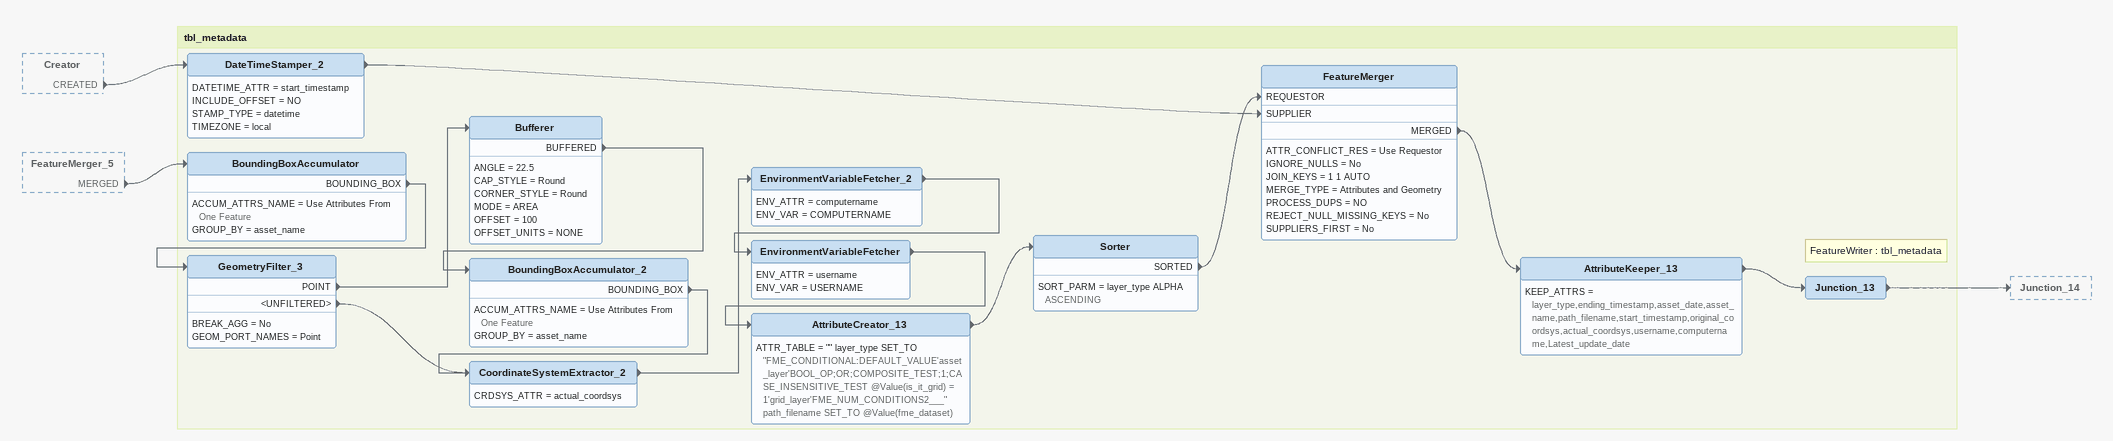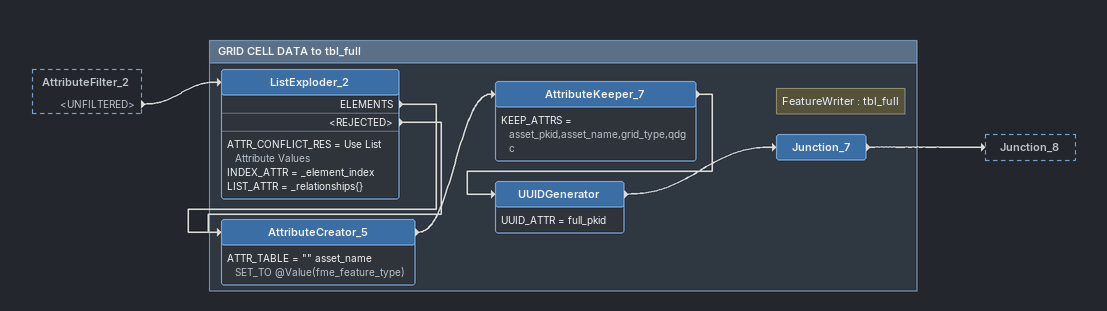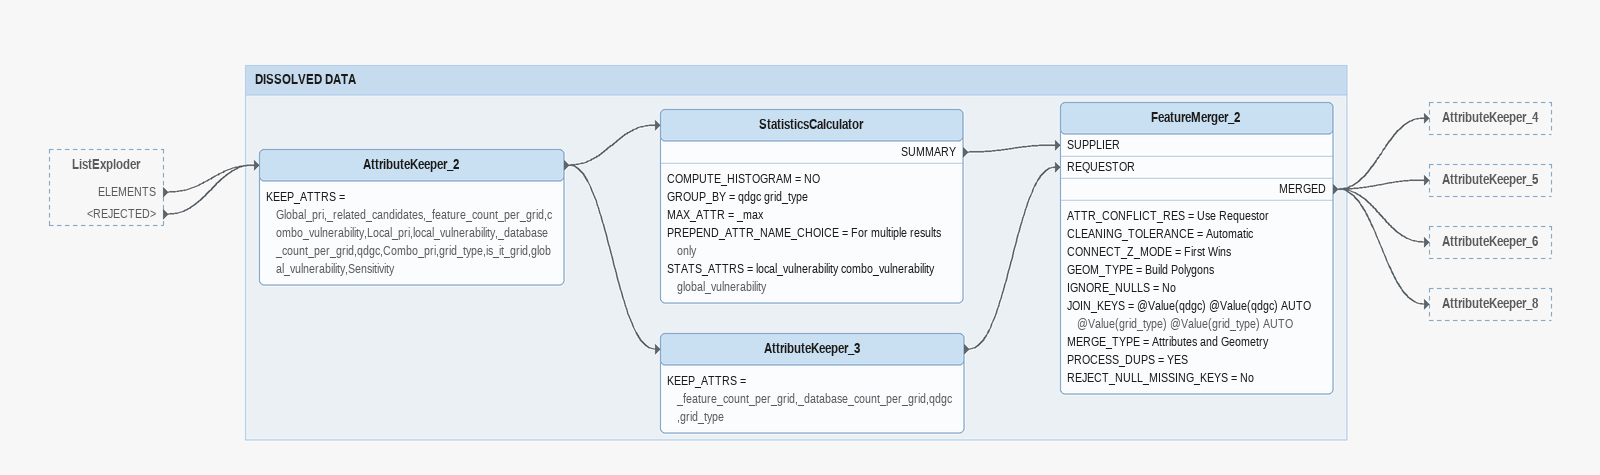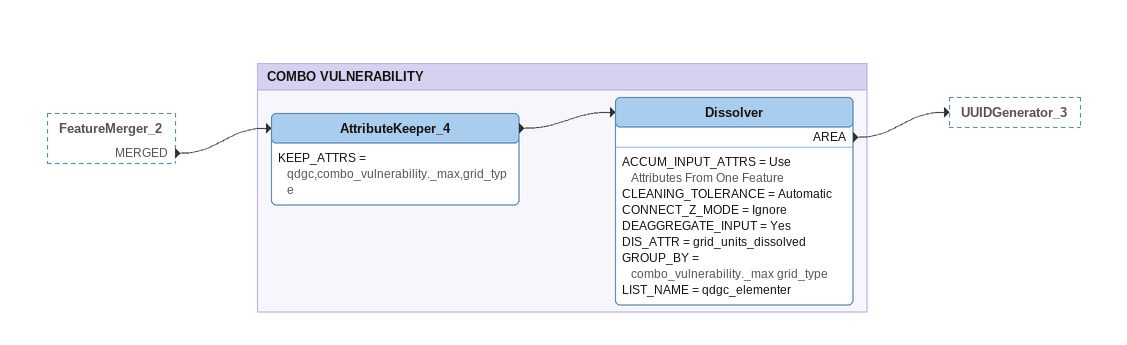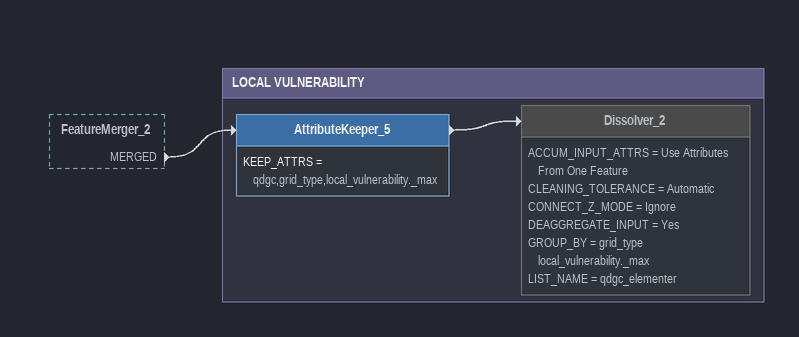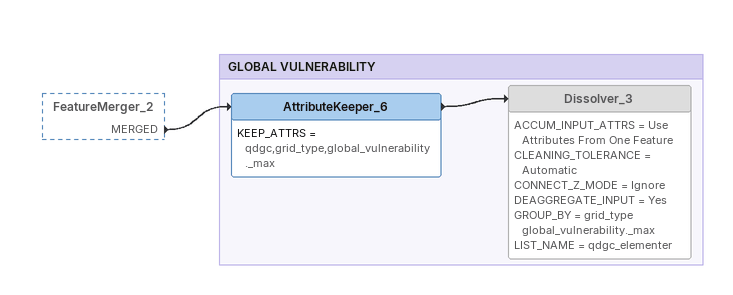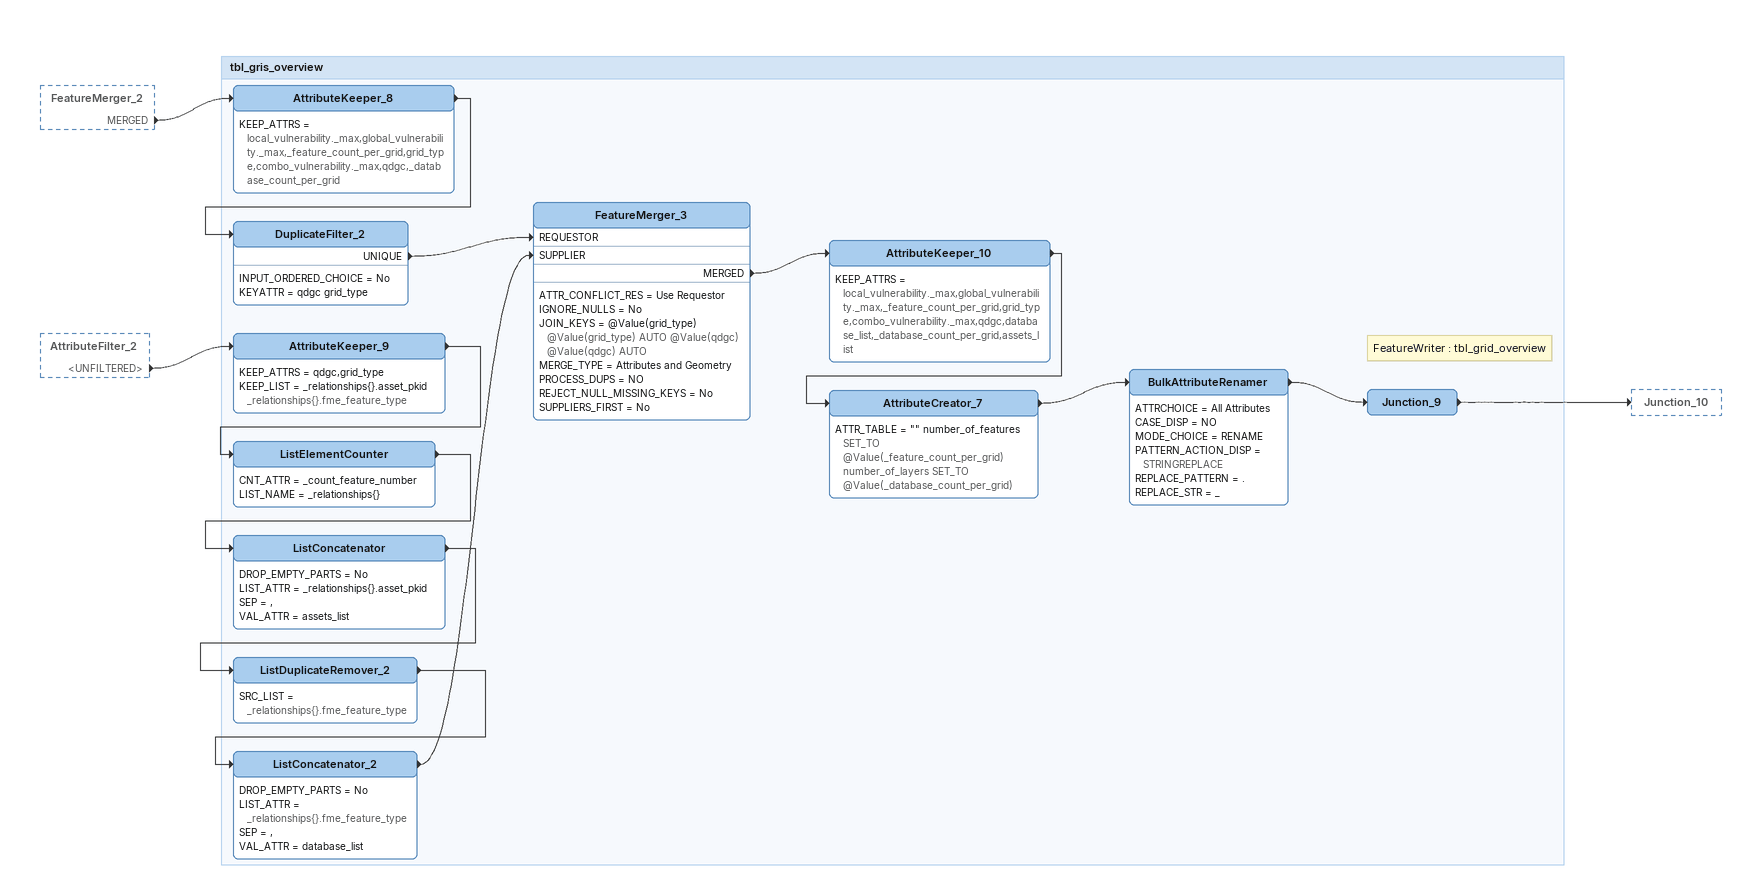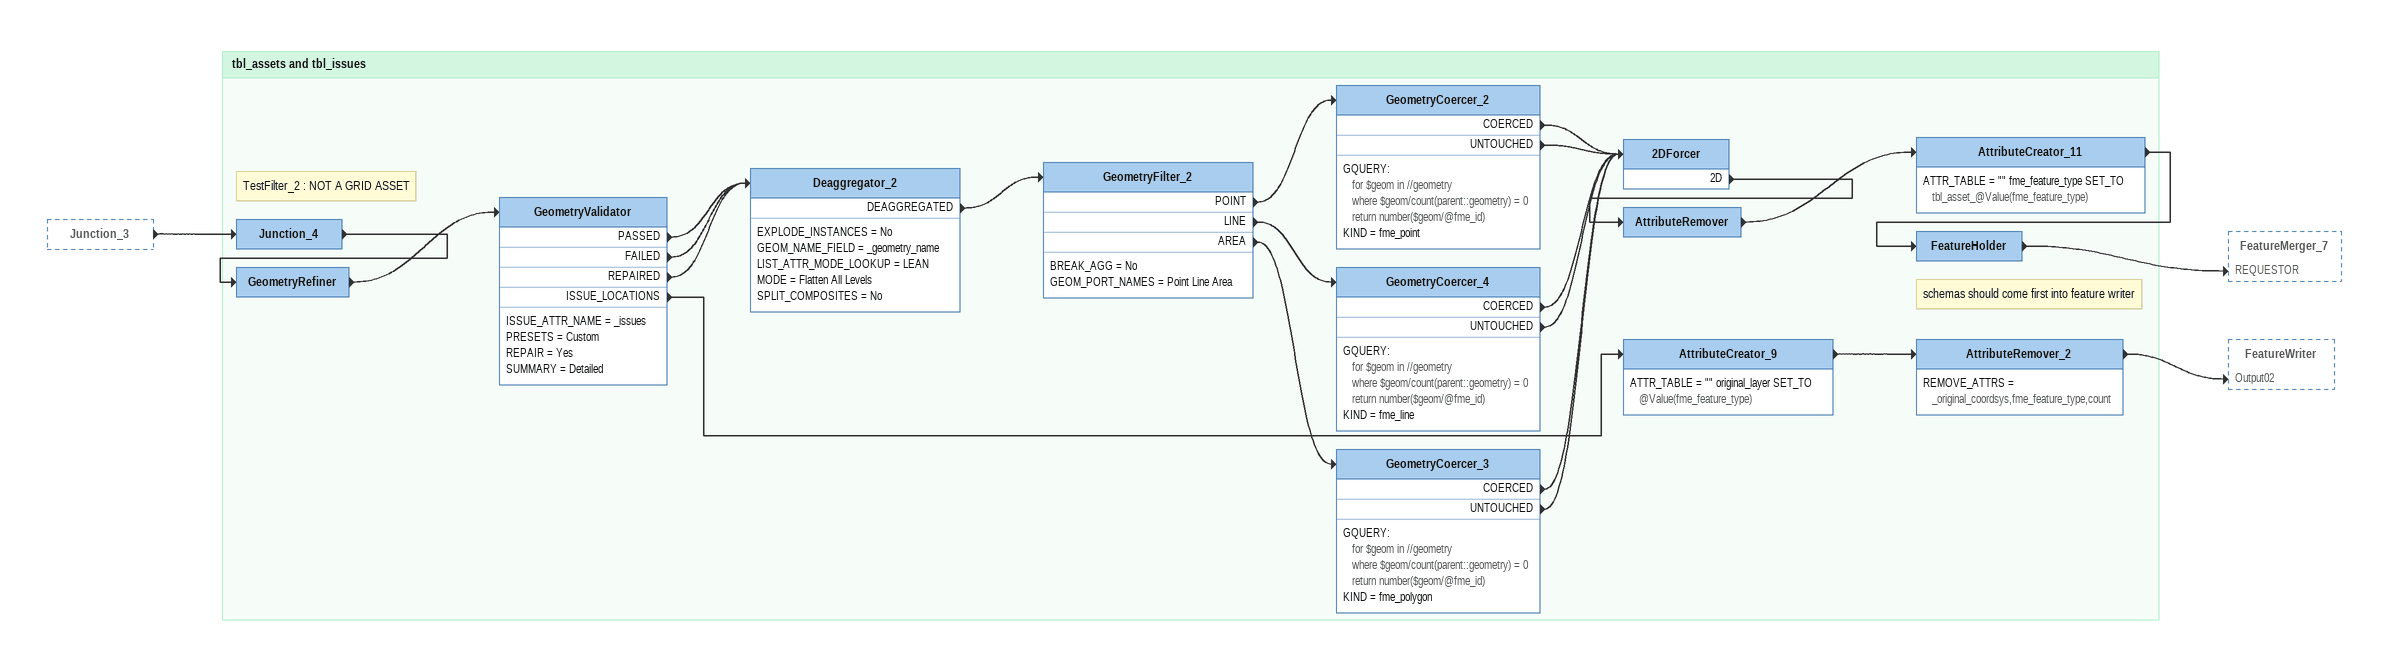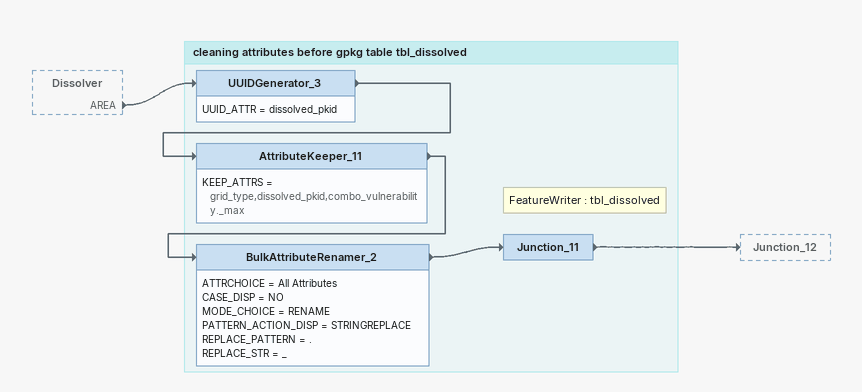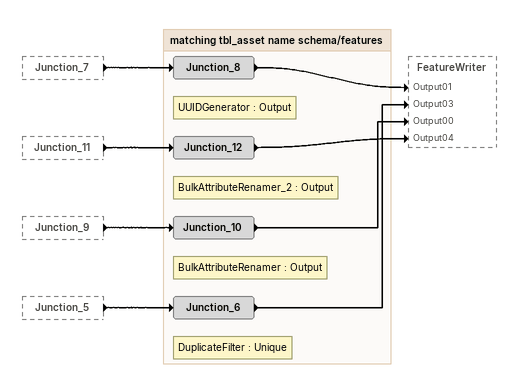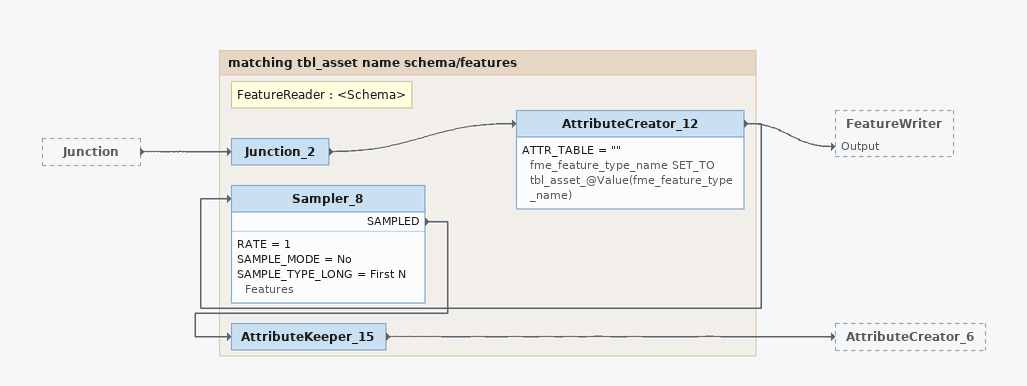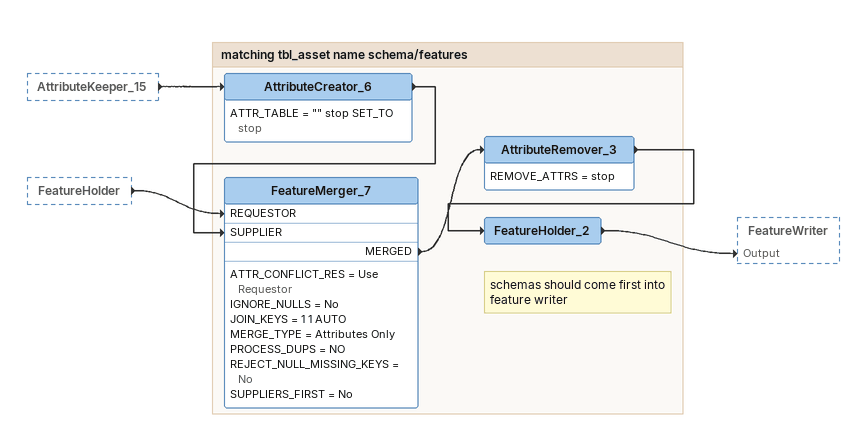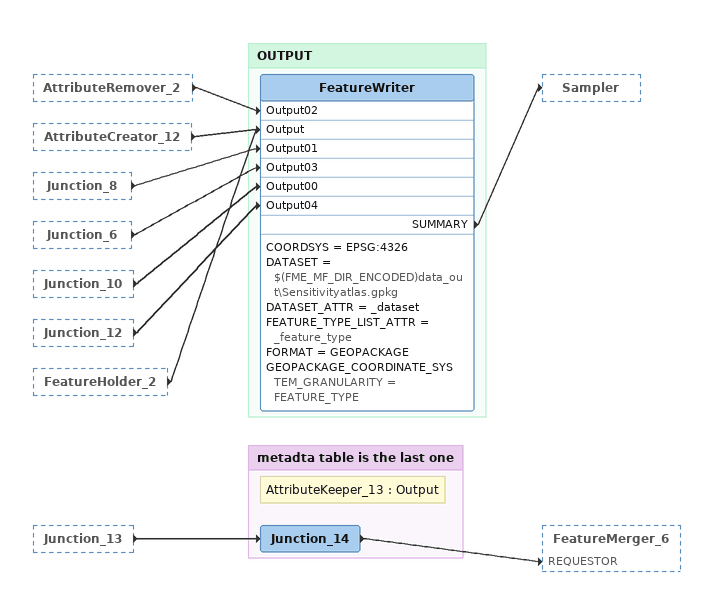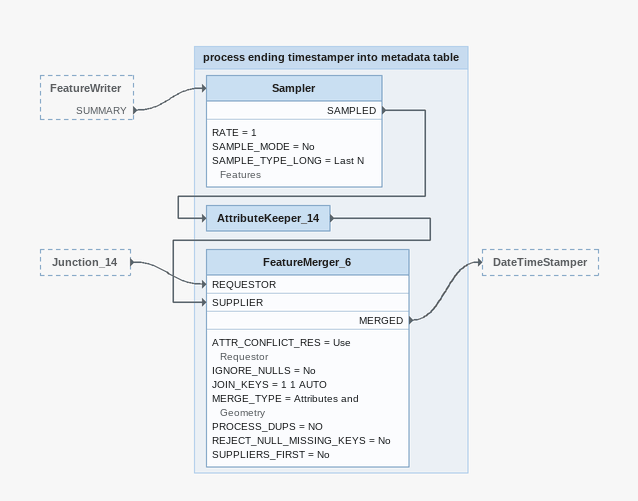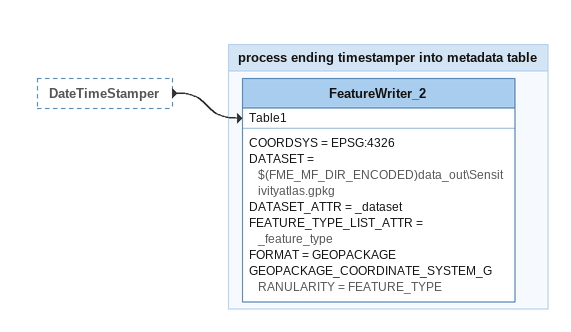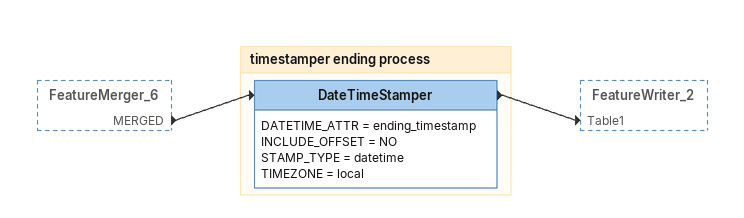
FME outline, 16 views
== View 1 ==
Creator [outside]
    CREATED -> DateTimeStamper_2
FeatureMerger_5 [outside]
    MERGED -> BoundingBoxAccumulator

Bookmark: tbl_metadata
BoundingBoxAccumulator
    ACCUM_ATTRS_NAME = Use Attributes From One Feature
    GROUP_BY = asset_name
    BOUNDING_BOX -> GeometryFilter_3
GeometryFilter_3
    BREAK_AGG = No
    GEOM_PORT_NAMES = Point
    POINT -> Bufferer
    <UNFILTERED> -> CoordinateSystemExtractor_2
Bufferer
    ANGLE = 22.5
    CAP_STYLE = Round
    CORNER_STYLE = Round
    MODE = AREA
    OFFSET = 100
    OFFSET_UNITS = NONE
    BUFFERED -> BoundingBoxAccumulator_2
BoundingBoxAccumulator_2
    ACCUM_ATTRS_NAME = Use Attributes From One Feature
    GROUP_BY = asset_name
    BOUNDING_BOX -> CoordinateSystemExtractor_2
CoordinateSystemExtractor_2
    CRDSYS_ATTR = actual_coordsys
    -> EnvironmentVariableFetcher_2
EnvironmentVariableFetcher_2
    ENV_ATTR = computername
    ENV_VAR = COMPUTERNAME
    -> EnvironmentVariableFetcher
EnvironmentVariableFetcher
    ENV_ATTR = username
    ENV_VAR = USERNAME
    -> AttributeCreator_13
AttributeCreator_13
    ATTR_TABLE = "" layer_type SET_TO "FME_CONDITIONAL:DEFAULT_VALUE'asset_layer'BOOL_OP;OR;COMPOSITE_TEST;1;CASE_INSENSITIVE_TEST @Value(is_it_grid) = 1'grid_layer'FME_NUM_CONDITIONS2___"  path_filename SET_TO @Value(fme_dataset)
    -> Sorter
Sorter
    SORT_PARM = layer_type ALPHA ASCENDING
    SORTED -> FeatureMerger [REQUESTOR]
DateTimeStamper_2
    DATETIME_ATTR = start_timestamp
    INCLUDE_OFFSET = NO
    STAMP_TYPE = datetime
    TIMEZONE = local
    -> FeatureMerger [SUPPLIER]
FeatureMerger
    ATTR_CONFLICT_RES = Use Requestor
    IGNORE_NULLS = No
    JOIN_KEYS = 1 1 AUTO
    MERGE_TYPE = Attributes and Geometry
    PROCESS_DUPS = NO
    REJECT_NULL_MISSING_KEYS = No
    SUPPLIERS_FIRST = No
    MERGED -> AttributeKeeper_13
AttributeKeeper_13
    KEEP_ATTRS = layer_type,ending_timestamp,asset_date,asset_name,path_filename,start_timestamp,original_coordsys,actual_coordsys,username,computername,Latest_update_date
    -> Junction_13
Note: FeatureWriter : tbl_metadata
Junction_13
    -> Junction_14

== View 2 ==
AttributeFilter_2 [outside]
    <UNFILTERED> -> ListExploder_2

Bookmark: GRID CELL DATA to tbl_full
ListExploder_2
    ATTR_CONFLICT_RES = Use List Attribute Values
    INDEX_ATTR = _element_index
    LIST_ATTR = _relationships{}
    ELEMENTS -> AttributeCreator_5
    <REJECTED> -> AttributeCreator_5
AttributeCreator_5
    ATTR_TABLE = "" asset_name SET_TO @Value(fme_feature_type)
    -> AttributeKeeper_7
AttributeKeeper_7
    KEEP_ATTRS = asset_pkid,asset_name,grid_type,qdgc
    -> UUIDGenerator
UUIDGenerator
    UUID_ATTR = full_pkid
    -> Junction_7
Note: FeatureWriter : tbl_full
Junction_7
    -> Junction_8

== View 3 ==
ListExploder [outside]
    ELEMENTS -> AttributeKeeper_2
    <REJECTED> -> AttributeKeeper_2

Bookmark: DISSOLVED DATA
AttributeKeeper_2
    KEEP_ATTRS = Global_pri,_related_candidates,_feature_count_per_grid,combo_vulnerability,Local_pri,local_vulnerability,_database_count_per_grid,qdgc,Combo_pri,grid_type,is_it_grid,global_vulnerability,Sensitivity
    -> StatisticsCalculator
    -> AttributeKeeper_3
StatisticsCalculator
    COMPUTE_HISTOGRAM = NO
    GROUP_BY = qdgc grid_type
    MAX_ATTR = _max
    PREPEND_ATTR_NAME_CHOICE = For multiple results only
    STATS_ATTRS = local_vulnerability combo_vulnerability global_vulnerability
    SUMMARY -> FeatureMerger_2 [SUPPLIER]
AttributeKeeper_3
    KEEP_ATTRS = _feature_count_per_grid,_database_count_per_grid,qdgc,grid_type
    -> FeatureMerger_2 [REQUESTOR]
FeatureMerger_2
    ATTR_CONFLICT_RES = Use Requestor
    CLEANING_TOLERANCE = Automatic
    CONNECT_Z_MODE = First Wins
    GEOM_TYPE = Build Polygons
    IGNORE_NULLS = No
    JOIN_KEYS = @Value(qdgc) @Value(qdgc) AUTO @Value(grid_type) @Value(grid_type) AUTO
    MERGE_TYPE = Attributes and Geometry
    PROCESS_DUPS = YES
    REJECT_NULL_MISSING_KEYS = No
    MERGED -> AttributeKeeper_4
    MERGED -> AttributeKeeper_5
    MERGED -> AttributeKeeper_6
    MERGED -> AttributeKeeper_8

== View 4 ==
FeatureMerger_2 [outside]
    MERGED -> AttributeKeeper_4

Bookmark: COMBO VULNERABILITY
AttributeKeeper_4
    KEEP_ATTRS = qdgc,combo_vulnerability._max,grid_type
    -> Dissolver
Dissolver
    ACCUM_INPUT_ATTRS = Use Attributes From One Feature
    CLEANING_TOLERANCE = Automatic
    CONNECT_Z_MODE = Ignore
    DEAGGREGATE_INPUT = Yes
    DIS_ATTR = grid_units_dissolved
    GROUP_BY = combo_vulnerability._max grid_type
    LIST_NAME = qdgc_elementer
    AREA -> UUIDGenerator_3

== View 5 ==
FeatureMerger_2 [outside]
    MERGED -> AttributeKeeper_5

Bookmark: LOCAL VULNERABILITY
AttributeKeeper_5
    KEEP_ATTRS = qdgc,grid_type,local_vulnerability._max
    -> Dissolver_2
Dissolver_2 [off]
    ACCUM_INPUT_ATTRS = Use Attributes From One Feature
    CLEANING_TOLERANCE = Automatic
    CONNECT_Z_MODE = Ignore
    DEAGGREGATE_INPUT = Yes
    GROUP_BY = grid_type local_vulnerability._max
    LIST_NAME = qdgc_elementer

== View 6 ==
FeatureMerger_2 [outside]
    MERGED -> AttributeKeeper_6

Bookmark: GLOBAL VULNERABILITY
AttributeKeeper_6
    KEEP_ATTRS = qdgc,grid_type,global_vulnerability._max
    -> Dissolver_3
Dissolver_3 [off]
    ACCUM_INPUT_ATTRS = Use Attributes From One Feature
    CLEANING_TOLERANCE = Automatic
    CONNECT_Z_MODE = Ignore
    DEAGGREGATE_INPUT = Yes
    GROUP_BY = grid_type global_vulnerability._max
    LIST_NAME = qdgc_elementer

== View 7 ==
FeatureMerger_2 [outside]
    MERGED -> AttributeKeeper_8
AttributeFilter_2 [outside]
    <UNFILTERED> -> AttributeKeeper_9

Bookmark: tbl_gris_overview
AttributeKeeper_8
    KEEP_ATTRS = local_vulnerability._max,global_vulnerability._max,_feature_count_per_grid,grid_type,combo_vulnerability._max,qdgc,_database_count_per_grid
    -> DuplicateFilter_2
DuplicateFilter_2
    INPUT_ORDERED_CHOICE = No
    KEYATTR = qdgc grid_type
    UNIQUE -> FeatureMerger_3 [REQUESTOR]
AttributeKeeper_9
    KEEP_ATTRS = qdgc,grid_type
    KEEP_LIST = _relationships{}.asset_pkid _relationships{}.fme_feature_type
    -> ListElementCounter
ListElementCounter
    CNT_ATTR = _count_feature_number
    LIST_NAME = _relationships{}
    -> ListConcatenator
ListConcatenator
    DROP_EMPTY_PARTS = No
    LIST_ATTR = _relationships{}.asset_pkid
    SEP = ,
    VAL_ATTR = assets_list
    -> ListDuplicateRemover_2
ListDuplicateRemover_2
    SRC_LIST = _relationships{}.fme_feature_type
    -> ListConcatenator_2
ListConcatenator_2
    DROP_EMPTY_PARTS = No
    LIST_ATTR = _relationships{}.fme_feature_type
    SEP = ,
    VAL_ATTR = database_list
    -> FeatureMerger_3 [SUPPLIER]
FeatureMerger_3
    ATTR_CONFLICT_RES = Use Requestor
    IGNORE_NULLS = No
    JOIN_KEYS = @Value(grid_type) @Value(grid_type) AUTO @Value(qdgc) @Value(qdgc) AUTO
    MERGE_TYPE = Attributes and Geometry
    PROCESS_DUPS = NO
    REJECT_NULL_MISSING_KEYS = No
    SUPPLIERS_FIRST = No
    MERGED -> AttributeKeeper_10
AttributeKeeper_10
    KEEP_ATTRS = local_vulnerability._max,global_vulnerability._max,_feature_count_per_grid,grid_type,combo_vulnerability._max,qdgc,database_list,_database_count_per_grid,assets_list
    -> AttributeCreator_7
AttributeCreator_7
    ATTR_TABLE = "" number_of_features SET_TO @Value(_feature_count_per_grid)  number_of_layers SET_TO @Value(_database_count_per_grid)
    -> BulkAttributeRenamer
BulkAttributeRenamer
    ATTRCHOICE = All Attributes
    CASE_DISP = NO
    MODE_CHOICE = RENAME
    PATTERN_ACTION_DISP = STRINGREPLACE
    REPLACE_PATTERN = .
    REPLACE_STR = _
    -> Junction_9
Note: FeatureWriter : tbl_grid_overview
Junction_9
    -> Junction_10

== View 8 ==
Junction_3 [outside]
    -> Junction_4

Bookmark: tbl_assets and tbl_issues
Note: TestFilter_2 : NOT A GRID ASSET
Junction_4
    -> GeometryRefiner
GeometryRefiner
    -> GeometryValidator
GeometryValidator
    ISSUE_ATTR_NAME = _issues
    PRESETS = Custom
    REPAIR = Yes
    SUMMARY = Detailed
    PASSED -> Deaggregator_2
    FAILED -> Deaggregator_2
    REPAIRED -> Deaggregator_2
    ISSUE_LOCATIONS -> AttributeCreator_9
Deaggregator_2
    EXPLODE_INSTANCES = No
    GEOM_NAME_FIELD = _geometry_name
    LIST_ATTR_MODE_LOOKUP = LEAN
    MODE = Flatten All Levels
    SPLIT_COMPOSITES = No
    DEAGGREGATED -> GeometryFilter_2
GeometryFilter_2
    BREAK_AGG = No
    GEOM_PORT_NAMES = Point Line Area
    POINT -> GeometryCoercer_2
    LINE -> GeometryCoercer_4
    AREA -> GeometryCoercer_3
GeometryCoercer_2
    GQUERY:
      for $geom in //geometry
      where $geom/count(parent::geometry) = 0
      return number($geom/@fme_id)
    KIND = fme_point
    COERCED -> 2DForcer
    UNTOUCHED -> 2DForcer
GeometryCoercer_4
    GQUERY:
      for $geom in //geometry
      where $geom/count(parent::geometry) = 0
      return number($geom/@fme_id)
    KIND = fme_line
    COERCED -> 2DForcer
    UNTOUCHED -> 2DForcer
GeometryCoercer_3
    GQUERY:
      for $geom in //geometry
      where $geom/count(parent::geometry) = 0
      return number($geom/@fme_id)
    KIND = fme_polygon
    COERCED -> 2DForcer
    UNTOUCHED -> 2DForcer
2DForcer
    2D -> AttributeRemover
AttributeRemover
    -> AttributeCreator_11
AttributeCreator_11
    ATTR_TABLE = "" fme_feature_type SET_TO tbl_asset_@Value(fme_feature_type)
    -> FeatureHolder
Note: schemas should come first into feature writer
FeatureHolder
    -> FeatureMerger_7 [REQUESTOR]
AttributeCreator_9
    ATTR_TABLE = "" original_layer SET_TO @Value(fme_feature_type)
    -> AttributeRemover_2
AttributeRemover_2
    REMOVE_ATTRS = _original_coordsys,fme_feature_type,count
    -> FeatureWriter [Output02]

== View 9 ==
Dissolver [outside]
    AREA -> UUIDGenerator_3

Bookmark: cleaning attributes before gpkg table tbl_dissolved
UUIDGenerator_3
    UUID_ATTR = dissolved_pkid
    -> AttributeKeeper_11
AttributeKeeper_11
    KEEP_ATTRS = grid_type,dissolved_pkid,combo_vulnerability._max
    -> BulkAttributeRenamer_2
BulkAttributeRenamer_2
    ATTRCHOICE = All Attributes
    CASE_DISP = NO
    MODE_CHOICE = RENAME
    PATTERN_ACTION_DISP = STRINGREPLACE
    REPLACE_PATTERN = .
    REPLACE_STR = _
    -> Junction_11
Note: FeatureWriter : tbl_dissolved
Junction_11
    -> Junction_12

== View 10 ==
Junction_7 [outside]
    -> Junction_8
Junction_11 [outside]
    -> Junction_12
Junction_9 [outside]
    -> Junction_10
Junction_5 [outside]
    -> Junction_6

Bookmark: matching tbl_asset name schema/features
Note: BulkAttributeRenamer_2 : Output
Junction_12
    -> FeatureWriter [Output04]
Note: BulkAttributeRenamer : Output
Junction_10
    -> FeatureWriter [Output00]
Note: UUIDGenerator : Output
Junction_8
    -> FeatureWriter [Output01]
Note: DuplicateFilter : Unique
Junction_6
    -> FeatureWriter [Output03]

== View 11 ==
Junction [outside]
    -> Junction_2

Bookmark: matching tbl_asset name schema/features
Note: FeatureReader : <Schema>
Junction_2
    -> AttributeCreator_12
AttributeCreator_12
    ATTR_TABLE = "" fme_feature_type_name SET_TO tbl_asset_@Value(fme_feature_type_name)
    -> FeatureWriter [Output]
    -> Sampler_8
Sampler_8
    RATE = 1
    SAMPLE_MODE = No
    SAMPLE_TYPE_LONG = First N Features
    SAMPLED -> AttributeKeeper_15
AttributeKeeper_15
    -> AttributeCreator_6

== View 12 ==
AttributeKeeper_15 [outside]
    -> AttributeCreator_6
FeatureHolder [outside]
    -> FeatureMerger_7 [REQUESTOR]

Bookmark: matching tbl_asset name schema/features
AttributeCreator_6
    ATTR_TABLE = "" stop SET_TO stop
    -> FeatureMerger_7 [SUPPLIER]
FeatureMerger_7
    ATTR_CONFLICT_RES = Use Requestor
    IGNORE_NULLS = No
    JOIN_KEYS = 1 1 AUTO
    MERGE_TYPE = Attributes Only
    PROCESS_DUPS = NO
    REJECT_NULL_MISSING_KEYS = No
    SUPPLIERS_FIRST = No
    MERGED -> AttributeRemover_3
AttributeRemover_3
    REMOVE_ATTRS = stop
    -> FeatureHolder_2
Note: schemas should come first into feature writer
FeatureHolder_2
    -> FeatureWriter [Output]

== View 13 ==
AttributeRemover_2 [outside]
    -> FeatureWriter [Output02]
AttributeCreator_12 [outside]
    -> FeatureWriter [Output]
Junction_8 [outside]
    -> FeatureWriter [Output01]
Junction_6 [outside]
    -> FeatureWriter [Output03]
Junction_10 [outside]
    -> FeatureWriter [Output00]
Junction_12 [outside]
    -> FeatureWriter [Output04]
FeatureHolder_2 [outside]
    -> FeatureWriter [Output]
Junction_13 [outside]
    -> Junction_14

Bookmark: OUTPUT
FeatureWriter
    COORDSYS = EPSG:4326
    DATASET = $(FME_MF_DIR_ENCODED)data_out\Sensitivityatlas.gpkg
    DATASET_ATTR = _dataset
    FEATURE_TYPE_LIST_ATTR = _feature_type
    FORMAT = GEOPACKAGE
    GEOPACKAGE_COORDINATE_SYSTEM_GRANULARITY = FEATURE_TYPE
    SUMMARY -> Sampler

Bookmark: metadta table is the last one
Note: AttributeKeeper_13 : Output
Junction_14
    -> FeatureMerger_6 [REQUESTOR]

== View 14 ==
FeatureWriter [outside]
    SUMMARY -> Sampler
Junction_14 [outside]
    -> FeatureMerger_6 [REQUESTOR]

Bookmark: process ending timestamper into metadata table
Sampler
    RATE = 1
    SAMPLE_MODE = No
    SAMPLE_TYPE_LONG = Last N Features
    SAMPLED -> AttributeKeeper_14
AttributeKeeper_14
    -> FeatureMerger_6 [SUPPLIER]
FeatureMerger_6
    ATTR_CONFLICT_RES = Use Requestor
    IGNORE_NULLS = No
    JOIN_KEYS = 1 1 AUTO
    MERGE_TYPE = Attributes and Geometry
    PROCESS_DUPS = NO
    REJECT_NULL_MISSING_KEYS = No
    SUPPLIERS_FIRST = No
    MERGED -> DateTimeStamper

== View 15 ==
DateTimeStamper [outside]
    -> FeatureWriter_2 [Table1]

Bookmark: process ending timestamper into metadata table
FeatureWriter_2
    COORDSYS = EPSG:4326
    DATASET = $(FME_MF_DIR_ENCODED)data_out\Sensitivityatlas.gpkg
    DATASET_ATTR = _dataset
    FEATURE_TYPE_LIST_ATTR = _feature_type
    FORMAT = GEOPACKAGE
    GEOPACKAGE_COORDINATE_SYSTEM_GRANULARITY = FEATURE_TYPE

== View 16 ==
FeatureMerger_6 [outside]
    MERGED -> DateTimeStamper

Bookmark: timestamper ending process
DateTimeStamper
    DATETIME_ATTR = ending_timestamp
    INCLUDE_OFFSET = NO
    STAMP_TYPE = datetime
    TIMEZONE = local
    -> FeatureWriter_2 [Table1]
